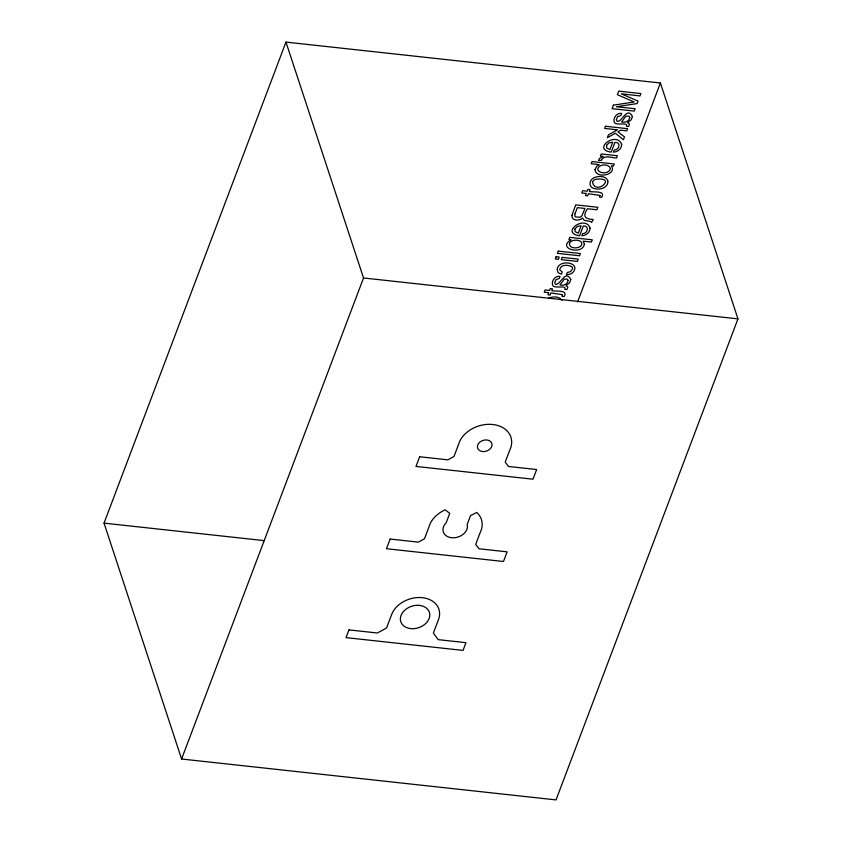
<?xml version="1.0" encoding="UTF-8"?>
<svg xmlns="http://www.w3.org/2000/svg" width="842" height="842" viewBox="0 0 842 842"><rect width="100%" height="100%" fill="white"/><g stroke="black" fill="none" stroke-linecap="round" stroke-linejoin="round"><path stroke-width="1.26" d="M104.04 523.135L285.964 42.1L660.402 82.99L737.96 318.865L556.036 799.9L181.598 759.01L104.04 523.135L264.514 540.659M181.598 759.01L363.523 277.976L285.964 42.1M577.58 301.973L660.402 82.99M548.752 298.057C552.92 296.384 559.214 296.152 561.972 300.32M363.523 277.976L737.96 318.865M590.053 228.014C590.263 232.392 585.927 235.686 581.811 235.792L582.643 233.592C587.684 233.844 589.789 225.603 583.296 225.972L579.601 235.749C559.783 233.097 585.011 214.31 590.053 228.014M621.68 144.392C621.891 148.781 617.554 152.076 613.429 152.181L614.271 149.971C619.302 150.223 621.417 141.993 614.923 142.361L611.218 152.128C591.41 149.476 616.628 130.699 621.68 144.392M595.031 169.526C595.462 179.272 617.481 174.989 611.397 165.832L613.46 166.053L614.239 163.99L592.021 161.559L591.2 163.737L599.23 164.611L596.799 166.179L595.031 169.526M607.85 180.956C608.998 191.839 585.337 191.892 590.831 180.556A7.136 5.347 -18.2 0 1 594.315 177.588C598.599 175.82 606.177 175.599 607.85 180.956M571.981 215.268C571.171 220.909 579.57 221.278 582.475 218.015L584.222 220.32L590.568 221.478L591.621 222.425L593.273 219.436C585.222 219.215 582.211 216.531 587.432 208.732L596.925 209.763L597.862 207.29L575.717 204.869L571.981 215.268M570.781 279.47L569.718 282.649L565.982 285.691L567.824 287.006L567.361 288.774L566.834 289.543L564.835 289.322C566.929 284.67 555.141 288.922 552.794 285.617C550.826 281.26 555.215 275.46 560.056 276.387L559.267 278.47L555.941 279.702L554.741 282.533L555.415 284.27C560.414 285.733 565.245 268.882 570.781 279.47M632.416 116.48L631.363 119.659L627.627 122.7L629.458 124.016L629.006 125.784L628.479 126.553L626.469 126.332C628.564 121.68 616.786 125.932 614.439 122.627C612.471 118.269 616.86 112.47 621.701 113.396L620.901 115.491L617.586 116.712L616.376 119.543L617.06 121.29C622.059 122.753 626.89 105.903 632.416 116.48M557.236 269.208L558.046 272.661L561.425 274.134L562.245 271.955L559.719 269.766C560.372 264.314 568.108 264.567 571.718 266.746A3.568 2.673 -18.2 0 1 572.592 268.724L570.508 271.682L567.255 272.503L566.424 274.681L569.455 274.334A5.936 4.452 -18.2 0 0 572.781 272.598C581.896 262.42 558.635 258.704 557.236 269.208M562.467 294.668L561.961 296.331L564.098 296.573C568.897 289.459 554.899 291.69 551.836 290.648L552.51 288.848L550.3 288.606L549.615 290.406L545.111 289.922L544.248 292.185L548.763 292.679L547.953 294.805L550.173 295.047L550.973 292.921L562.467 294.668M599.988 195.46L599.483 197.133L601.62 197.365C606.408 190.26 592.421 192.481 589.347 191.45L590.032 189.639L587.821 189.397L587.137 191.208L582.632 190.713L581.769 192.976L586.274 193.471L585.474 195.597L587.684 195.839L588.495 193.713L599.988 195.46M568.15 280.533C567.645 284.312 563.319 286.027 559.951 284.912L564.277 279.176L567.329 279.081L568.15 280.533M629.795 117.554C629.279 121.322 624.953 123.037 621.596 121.932L625.911 116.185L628.974 116.101L629.795 117.554M601.42 160.359L598.483 160.422L599.441 158.475L603.198 156.401L600.409 156.096L601.22 153.97L617.365 155.728L616.512 157.97C612.123 158.075 603.682 154.339 601.42 160.359M569.476 243.37C568.76 248.948 578.738 249.032 581.433 245.454C584.18 239.128 571.329 238.496 569.476 243.37M610.408 168.474C609.64 174.084 598.841 174.21 597.673 169.168C598.778 163.758 608.945 163.485 610.408 168.474M584.39 243.864C583.011 255.694 556.141 248.664 571.076 239.77L568.939 239.538L569.76 237.36L592.263 239.812L591.421 242.054L583.169 241.159L584.39 243.864M592.558 182.104C595.305 196.323 618.06 176.304 595.589 179.325A3.957 2.968 -18.2 0 0 593.042 181.156L592.558 182.104M574.939 228.971L575.086 231.634L578.317 233.213L581.117 225.803L577.265 226.53L574.939 228.971M606.566 145.361L606.703 148.013L609.934 149.592L612.744 142.182L608.892 142.919L606.566 145.361M575.075 213.679L574.76 215.762L575.591 216.962L580.201 217.236L581.959 215.72L584.927 208.458L577.359 207.627L575.075 213.679M348.956 629.9L346.03 637.626L463.026 650.403L465.952 642.678L438.198 639.646L433.367 633.079L438.387 619.817A25.05 18.798 -18.2 0 0 422.716 597.715A25.05 18.798 -18.2 0 0 391.793 614.176L386.573 627.964L377.363 632.995L348.956 629.9M419.653 456.764L415.99 466.426L532.986 479.203L536.649 469.541L508.442 466.457L505.221 462.079L509.536 450.659A27.565 20.671 -18.2 0 0 495.275 424.884A27.565 20.671 -18.2 0 0 459.911 440.85L453.996 456.49L447.849 459.837L419.653 456.764M390.141 539.059L386.478 548.721L503.474 561.498L507.137 551.836L478.93 548.763L475.709 544.385L480.024 532.965A27.565 20.671 -18.2 0 0 476.751 512.431L470.552 515.599L467.173 524.334A12.525 9.399 -18.2 0 1 453.112 537.806A12.525 9.399 -18.2 0 1 444.86 524.324L446.092 522.998L449.744 513.325L445.123 509.831A27.565 20.671 -18.2 0 0 430.399 523.156L424.484 538.785L418.337 542.143L390.141 539.059M556.109 256.715L555.246 258.989L558.33 259.325L559.193 257.052L556.109 256.715M558.235 251.105L557.383 253.347L579.528 255.768L580.38 253.526L558.235 251.105M605.451 126.268L604.63 128.426L617.491 129.826L608.461 134.836L607.377 137.699L615.344 133.246L623.406 139.74L624.49 136.878L617.923 131.836L620.712 130.184L626.774 130.847L627.595 128.689L605.451 126.268M613.429 105.155L612.102 108.671L634.247 111.081L635.142 108.734L616.439 106.745L637.089 103.566L638.026 101.114L621.333 93.82L639.983 95.925L640.878 93.557L618.733 91.136L617.397 94.683L634.131 101.987L613.429 105.155M562.193 257.378L561.33 259.652L577.402 261.409L578.254 259.136L562.193 257.378M410.507 628.574A15.03 11.272 -18.2 0 0 429.483 612.681A15.03 11.272 -18.2 0 0 405.265 609.745A15.03 11.272 -18.2 0 0 410.507 628.574M482.529 451.554A7.515 5.641 -18.2 0 0 491.896 443.523A7.515 5.641 -18.2 0 0 479.74 442.197A7.515 5.641 -18.2 0 0 482.529 451.554"/></g></svg>
